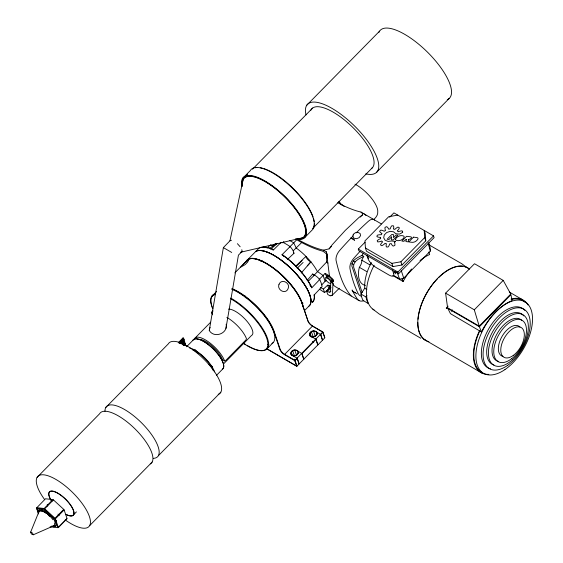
<?xml version="1.0" encoding="UTF-8"?>
<svg xmlns="http://www.w3.org/2000/svg" width="563" height="563" viewBox="0 0 563 563"><rect width="100%" height="100%" fill="white"/><g stroke="black" fill="none" stroke-linecap="round" stroke-linejoin="round"><path stroke-width="0.84" d="M363.346 253.195A25.068 13.547 -59.9 0 0 362.03 255.356C357.73 257.565 351.108 260.127 351.889 266.137L360.982 293.154M362.03 255.356L363.768 256.369C359.468 258.572 352.846 261.133 353.627 267.144L362.171 292.528M38.544 510.092L38.46 512.513L38.544 510.092A11.732 4.23 44.5 0 1 49.319 514.223A11.732 4.23 44.5 0 1 55.765 525.905L53.971 526.757L51.986 526.236M393.46 275.356L399.547 278.889L401.813 279.044L403.72 278.15L430.371 251.042L430.146 247.755L428.781 242.787M332.212 280.923L330.953 281.979L332.501 282.154L332.663 280.874L333.451 280.092L329.848 276.356A4.307 1.253 41.4 0 0 329.482 276.116L328.229 275.455L326.941 275.638C327.955 278.312 330.699 280.656 333.535 281.148L333.451 280.092M245.299 297.792L245.524 296.054M291.564 355.577L291.022 353.979L291.247 352.241L292.697 350.77L294.815 350.13L296.792 350.559L302.007 353.585L303.76 359.222L301.782 353.339M310.297 336.519L309.763 334.922L309.988 333.183L311.43 331.706L313.549 331.065L315.533 331.501L320.741 334.528L322.5 340.158L320.516 334.281M326.836 253.399L326.61 262.02L327.983 263.104M209.232 330.65L223.37 247.614L229.943 240.823L231.484 240.246M225.932 328.398L238.438 255.123L241.851 251.76M229.943 240.823L243.082 179.914M54.555 522.837L54.787 525.11L54.175 525.617L33.344 534.759L31.838 534.301L30.508 532.478L39.262 510.852L41.043 510.423C46.11 511.732 49.952 515.715 52.992 519.783M181.736 343.592L184.08 341.192L183.531 340.488L184.671 341.783L182.694 343.712M210.203 327.469L209.429 329.052L209.703 331.164C214.904 338.454 228.043 333.254 226.178 324.225M183.559 344.845C184.46 342.044 186.93 344.148 184.185 345.337M30.508 532.478L30.747 532.056L32.534 533.091L33.344 534.759M311.754 287.799L311.522 286.884A37.622 13.561 44.5 0 0 282.851 255.046L282 254.75A38.101 13.73 44.5 0 1 311.754 287.799L319.742 279.522A8.593 3.097 44.5 0 0 314.478 275.04L312.683 273.998L307.222 280.346M180.913 342.923L183.841 339.939L183.58 339.383M360.939 294.041L366.049 297.011A40.832 22.063 -59.9 0 0 368.223 303.478L363.121 300.508A40.832 22.063 -59.9 0 1 360.939 294.041L364.768 288.165A34.73 18.769 -59.9 0 1 371.348 262.583M366.049 297.011L366.949 295.631M297.278 239.155A96.006 34.596 44.5 0 0 323.5 250.176L329.13 248.853L332.24 244.701L345.316 230.358L359.138 217.332L362.692 214.714L362.171 213.201L360.967 212.061A96.006 34.596 44.5 0 1 337.758 202.715M314.175 275.166L326.61 262.02M301.226 272.992L310.889 261.858A4.223 1.52 44.5 0 1 307.609 259.43A4.223 1.52 44.5 0 1 305.969 256.39L295.378 266.489M179.534 342.98L183.637 338.806L183.369 338.187L182.968 338.039L178.288 342.804M182.968 338.039L183.939 339.264L183.242 338.82M312.317 302.563A38.101 13.73 44.5 0 0 314.168 294.97L314.175 294.773A37.622 13.561 44.5 0 1 314.055 299.073M307.299 265.813L310.889 261.858M52.408 526.37L54.175 525.617M310.917 301.522A38.087 13.723 44.5 0 0 292.028 269.466A38.193 13.765 44.5 0 0 255.665 251.548L258.811 248.382A38.101 13.73 44.5 0 1 273.527 249.831L273.527 249.627A37.622 13.561 44.5 0 0 263.583 247.073M321.656 284.948L326.174 280.226M329.13 248.853L331.473 246.369M314.168 294.97L322.113 286.567A37.883 13.653 44.5 0 0 319.742 279.522M327.624 285.188L328.827 288.763L324.584 292.605L323.401 289.093L327.624 285.188L329.883 285.673L330.157 286.651L329.629 287.679L326.526 290.909L327.708 294.421L330.34 295.955A1.935 0.697 44.5 0 1 330.854 295.617A5.229 1.886 44.5 0 0 332.233 294.935A385.352 138.857 44.5 0 0 332.853 282.872L333.57 285.251L335.041 286.454L359.025 300.586M326.526 290.909L327.406 291.423L331.009 287.672M319.073 279.551L325.132 273.379L329.439 275.877L326.413 251.872L323.5 250.176M289.706 246.939L296.863 239.627L295.455 238.811M306.807 105.161L379.568 31.148M242.491 178.541L250.303 170.603A42.978 15.49 44.5 0 1 291.585 187.437A42.978 15.49 44.5 0 1 312.24 229.922L304.428 237.868M244.525 177.317L247.593 174.199M252.498 169.21L312.606 108.068M247.931 259.402L255.581 251.619A38.2 13.765 44.5 0 1 293.668 271.225A38.2 13.765 44.5 0 1 308.51 306.476M211.477 296.694L216.593 291.5M234.813 272.914L248.1 259.395M37.095 477.368L99.552 413.833A35.814 12.907 44.5 0 1 134.979 428.865A35.814 12.907 44.5 0 1 150.307 463.884M105.795 407.478L168.253 343.944A35.814 12.907 44.5 0 1 204.51 359.799A35.814 12.907 44.5 0 1 218.205 394.367M178.443 342.797L183.123 338.032M179.041 342.607L183.369 338.187M179.14 342.832L182.067 339.855M179.294 342.825L183.587 338.426M179.498 342.895L183.679 338.637M179.752 343.219L183.848 339.046M180.653 342.36L183.658 339.271M179.843 343.43L183.939 339.264M180.294 343.198L183.805 339.623M180.392 343.416L183.911 339.841M181.054 342.916L183.531 340.488M180.829 343.599L183.763 340.608M212.835 311.029L211.744 312.141L212.547 314.534M211.864 312.099L212.962 310.987M181.061 343.831L183.995 340.84M181.61 343.634L184.122 341.065M181.652 343.817L184.087 341.199M181.969 343.719L184.319 341.326M182.201 343.944L184.551 341.551M182.278 344.296L184.671 341.783M182.94 343.923L184.46 341.917M183.109 344.162L184.706 342.128M183.116 344.324L184.868 342.367M183.475 343.986L184.65 342.79L184.481 342.388L184.875 342.529M183.137 345.119L184.896 343.331M183.503 344.95L185.093 343.388M183.756 344.901L184.84 343.444M184.002 345.091L185.34 343.585M184.347 345.02L185.523 343.831M184.214 345.513C186.993 344.591 183.594 342.973 185.389 344.324M186.55 346.78L192.708 340.516A20.775 7.488 44.5 0 1 212.715 348.42A20.775 7.488 44.5 0 1 222.624 369.103L216.466 375.366M195.502 337.617L210.682 322.177M304.513 236.734L306.356 234.862M312.486 228.627L372.593 167.485M376.429 172.461L449.19 98.441M54.907 521.824L56.075 520.634M55.434 522.126L56.596 520.937M66.913 518.79L58.172 527.686L50.121 526.82M72.74 515.638L76.434 511.88M223.349 364.12L251.471 335.513A17.91 6.453 44.5 0 0 246.467 320.657A17.91 6.453 44.5 0 0 228.529 309.136M373.635 219.591C375.985 217.628 378.111 214.82 377.752 211.589A21.964 7.917 44.5 0 0 354.957 184.164M389.603 217.234L393.896 212.863L433.51 235.869L434.101 237.635L398.505 273.85L358.891 250.845L358.293 249.078L365.049 242.21M89.651 525.631L152.109 462.096M158.351 455.741L220.809 392.207M266.792 349.053L273.041 342.705M304.456 310.67L309.756 305.28M329.791 292.303L330.833 291.247M284.66 354.373L312.458 326.104L322.705 332.057L294.913 360.327L284.66 354.373A4.778 1.724 44.5 0 1 280.198 349.419L274.167 331.487A38.2 13.765 44.5 0 0 232.026 288.65M297.714 350.974L296.011 349.904L293.675 349.982L291.62 351.185L290.677 353.029L291.219 354.774L297.32 358.357L295.139 360.58L297.018 366.161M302.007 353.585L316.061 339.292L309.96 335.717L309.418 333.965L310.361 332.121L312.409 330.924L314.752 330.84L316.448 331.917M320.741 334.528L322.93 332.304L324.809 337.891L296.891 366.21L266.693 348.666M365.429 248.001L391.876 263.364L400.912 261.774L424.678 237.6L424.199 230.485L425.283 233.715L425.769 240.83L402.003 265.004L392.967 266.595L366.52 251.239L365.429 248.001L364.951 240.887L388.716 216.713L397.752 215.122M366.942 255.665L367.899 258.508A8.593 3.097 44.5 0 0 375.936 267.432L389.139 275.096A8.593 3.097 44.5 0 0 393.614 273.442L395.254 271.767A8.6 2.871 43.3 0 1 395.409 273.829M398.505 273.85L397.907 272.084L433.51 235.869M445.607 293.14L474.518 263.73L503.209 280.395L510.747 294.055L479.212 326.139L447.592 307.778L445.607 293.14L474.299 309.812L479.212 326.139M448.092 306.152L446.269 308.01L446.466 308.594L447.684 307.363M474.299 309.812L503.209 280.395M479.409 326.73L510.951 294.646L512.006 300.733A41.183 19.438 -57.4 0 0 481.351 331.917L450.463 313.675L447.789 308.362L479.409 326.73L481.351 331.917M296.265 266.376L302.134 260.43M282 254.75L290.086 246.587A8.593 3.097 44.5 0 1 293.499 251.745L294.013 253.266L287.355 259.522M301.775 242.463L293.274 250.746M260.901 261.612L262.119 260.395M308.44 281.057L314.478 275.04M273.527 249.831L281.141 242.343M332.029 295.42L339.299 288.263M297.194 268.234L303.112 262.442M360.243 217.1L362.692 214.714M332.501 282.154L333.535 281.148M267.446 247.727L269.825 245.426M282.612 242.822L283.794 241.668M53.633 526.208L54.787 525.11M273.21 246.017L276.032 243.336M270.641 249.261L277.256 243.54M269.93 248.36L275.187 243.927M326.885 278.249L326.28 276.44L327.187 275.849L329.193 276.764L331.354 278.748L332.015 278.221M408.259 239.521L408.323 239.486A4.814 3.659 -18.6 0 0 409.273 239.324A3.04 2.308 -18.6 0 0 410.371 238.846A3.202 2.435 -18.6 0 0 411.145 238.191A1.717 1.309 -18.6 0 0 411.44 237.734A0.929 0.704 -18.6 0 0 411.328 237.129A2.259 1.717 -18.6 0 0 410.35 236.763L406.585 236.305L401.898 241.077L403.861 241.323L406 239.409A0.739 0.556 -18.6 0 1 406.233 239.507L406.331 239.648M55.765 525.905L53.971 526.757L51.613 526.095M38.685 512.611L39.262 510.852L41.043 510.423L47.116 513.505L49.368 516.137L50.36 516.482M302.528 237.776L240.31 252.337A8.121 2.928 44.5 0 0 241.801 249.719M185.551 344.007L184.931 343.704M184.65 342.79L184.256 342.642M183.235 338.666L183.637 338.806M39.607 511.014L43.815 511.359L45.638 513.006M36.764 507.671L44.16 508.495L52.908 499.599L45.504 498.783L36.63 507.903L38.481 513.414M370.926 264.814L369.18 264.469L361.812 260.197A25.068 13.547 -59.9 0 1 363.768 256.369M316.497 332.064L316.87 332.163A4.061 3.089 -18.6 0 1 316.089 335.449A4.061 3.089 -18.6 0 1 312.184 336.927L311.811 336.829L314.041 336.66L315.97 335.499L316.899 333.76L316.497 332.064L317.3 334.457M297.764 351.122L298.137 351.221A4.061 3.089 -18.6 0 1 297.355 354.514A4.061 3.089 -18.6 0 1 293.45 355.985L293.077 355.886L295.308 355.717L297.229 354.556L298.158 352.818L297.764 351.122L298.566 353.515M183.841 339.939L183.397 339.679M311.761 336.681L309.763 334.922M293.027 355.739L291.022 353.979M270.416 244.849L273.407 246.221M231.724 252.47L223.37 247.614M312.535 341.917L313.746 342.557L312.725 341.854M428.879 244.771L461.864 263.787L466.713 267.474M509.332 292.063L522.232 299.537M360.967 212.061L381.285 223.884M358.293 249.078L397.907 272.084M392.812 275.532L403.108 281.514A42.542 22.984 -59.9 0 1 411.539 269.015M353.268 260.915L355.007 261.929M361.812 260.197A7.403 3.997 -59.9 0 1 359.335 267.298L366.703 271.577M351.938 263.674L353.677 264.687M289.544 240.408L293.717 242.836L296.244 248.044A29.262 10.542 44.5 0 1 317.3 271.429L323.078 275.448L325.055 281.324M353.43 291.761L357.076 293.879M320.446 287.376L323.401 289.093M319.524 289.185L324.584 292.605M266.489 348.68L296.687 366.217L294.808 360.637L284.554 354.683A5.011 1.809 44.5 0 1 279.867 349.475L273.836 331.544A37.967 13.681 44.5 0 0 231.963 288.974M226.868 317.426A20.775 7.488 44.5 0 1 246.439 338.609L246.031 339.841L225.418 360.806L224.714 361.024L222.491 359.63A17.91 6.453 44.5 0 0 211.055 345.225A17.91 6.453 44.5 0 0 198.021 339.461M423.96 339.306L481.787 373.016M420.786 338.243L379.286 314.055L372.812 309.122M364.768 288.165L366.858 289.593M363.881 213.75L365.929 215.425M295.427 361.868L294.153 359.081M351.206 296.039C342.691 286.159 339.01 272.928 336.062 260.423A8.593 4.645 -59.9 0 1 339.552 250.598A238.768 129.011 -59.9 0 1 353.177 235.89M237.396 243.68L240.169 246.763M331.354 278.748L332.663 280.874M339.355 201.399L340.383 203.51A28.889 10.408 44.5 0 1 344.127 206.41M338.877 201.336L339.961 203.574A29.262 10.542 44.5 0 1 341.868 204.988M296.863 239.627L297.004 239.922A97.871 35.265 44.5 0 0 322.071 250.964A5.278 1.9 44.5 0 1 326.948 254.659L327.244 256.848M367.688 256.186L368.631 258.537M396.957 271.985L399.547 278.889M424.678 237.6L425.769 240.83M428.816 252.041L429.646 254.511A42.542 22.984 -59.9 0 0 420.019 260.535M400.912 261.774L402.003 265.004M401.996 278.221L403.108 281.514M391.876 263.364L392.967 266.595M392.418 269.888L393.614 273.442M328.912 285.11L329.883 287.982M324.788 337.631L322.909 332.043L312.662 326.09A5.011 1.809 44.5 0 1 307.975 320.889L301.937 302.957A37.967 13.681 44.5 0 0 274.153 268.706A37.967 13.681 44.5 0 0 246.601 261.098M313.549 331.065L315.428 336.653M316.061 339.292L317.814 344.922L315.836 339.046M311.43 331.706L313.31 337.293M309.988 333.183L311.332 337.167M294.815 350.13L296.694 355.71M297.32 358.357L299.08 363.987L297.102 358.103M292.697 350.77L294.576 356.351M291.247 352.241L292.324 355.429M211.758 312.402L212.568 314.794M57.672 527.658L54.702 518.833L44.181 509.177L36.637 508.34L38.523 513.956M47.222 504.518L47.756 506.088M401.222 270.416L403.72 278.15M428.112 243.054L430.371 251.042M326.413 251.872L326.948 254.659M327.293 257.368L327.504 258.537M51.817 501.471A16.594 5.982 44.5 0 1 54.294 491.668A16.594 5.982 44.5 0 1 72.465 508.347A16.594 5.982 44.5 0 1 65.878 514.385M51.824 501.373A16.714 6.024 44.5 0 1 54.322 491.499A16.714 6.024 44.5 0 1 72.62 508.298A16.714 6.024 44.5 0 1 65.991 514.378M192.799 349.912A17.91 6.453 44.5 0 1 212.962 370.151M212.448 366.506A17.91 6.453 44.5 0 1 208.972 364.395M197.423 352.804A17.91 6.453 44.5 0 1 196.121 350.728M230.492 298.686A37.728 13.596 44.5 0 1 267.151 339.573A37.728 13.596 44.5 0 1 243.3 343.296M212.744 308.798A37.728 13.596 44.5 0 1 215.418 294.512M230.689 298.066A38.2 13.765 44.5 0 1 267.326 337.955A38.2 13.765 44.5 0 1 247.361 345.569M245.806 344.626A38.2 13.765 44.5 0 1 243.863 343.374M212.723 308.306A38.2 13.765 44.5 0 1 212.117 306.772M211.857 306.026A38.2 13.765 44.5 0 1 215.432 293.837M231.843 289.234A38.2 13.765 44.5 0 1 265.75 317.68A38.2 13.765 44.5 0 1 271.908 343.521M269.008 344.31A38.2 13.765 44.5 0 1 267.474 344.324M194.052 339.728A20.775 7.488 44.5 0 1 207.986 341.537A20.775 7.488 44.5 0 1 224.581 360.848M241.893 186.191A42.978 15.49 44.5 0 1 284.801 196.367A42.978 15.49 44.5 0 1 296.018 239.289M242.421 183.228A41.782 15.053 44.5 0 1 285.905 198.085A41.782 15.053 44.5 0 1 296.983 238.628M255.356 167.767A42.26 15.229 44.5 0 1 256.827 167.556M260.261 167.746A42.26 15.229 44.5 0 1 262.442 168.21M263.998 168.668A42.26 15.229 44.5 0 1 313.056 216.945M313.528 218.486A42.26 15.229 44.5 0 1 314.182 221.78M314.274 223.476A42.26 15.229 44.5 0 1 313.436 227.332M189.421 347.857A20.775 7.488 44.5 0 1 214.545 371.869M212.525 367.203A20.775 7.488 44.5 0 1 211.09 366.337M196.304 351.966A20.775 7.488 44.5 0 1 194.939 349.813M212.568 367.083A20.676 7.453 44.5 0 1 211.139 366.217M196.424 351.917A20.676 7.453 44.5 0 1 195.065 349.771M192.842 340.516A20.676 7.453 44.5 0 1 212.758 348.384A20.676 7.453 44.5 0 1 222.617 368.969M245.869 261.844A38.2 13.765 44.5 0 1 273.125 268.101A38.2 13.765 44.5 0 1 301.958 303.218L307.989 321.142A4.778 1.724 44.5 0 0 312.458 326.104M44.512 499.416A35.814 12.907 44.5 0 1 49.058 476.136A35.814 12.907 44.5 0 1 89.158 515.863A35.814 12.907 44.5 0 1 65.202 519.909M59.291 515.258A35.814 12.907 44.5 0 1 58.017 514.153M104.978 411.286A35.814 12.907 44.5 0 1 140.722 422.018A35.814 12.907 44.5 0 1 153.389 458.345M245.869 262.21A38.2 13.765 44.5 0 1 275.455 269.459A38.2 13.765 44.5 0 1 303.183 307.095M259.452 250.542A38.087 13.723 44.5 0 1 292.028 269.466A38.193 13.765 44.5 0 1 309.826 305.195M242.379 186.311A42.26 15.229 44.5 0 1 283.935 195.896A42.26 15.229 44.5 0 1 296.919 238.951M306.019 114.915A48.467 17.467 44.5 0 1 329.432 106.956A48.467 17.467 44.5 0 1 373.79 150.715A48.467 17.467 44.5 0 1 365.781 173.868M310.875 110.193A42.26 15.229 44.5 0 1 351.741 126.379A42.26 15.229 44.5 0 1 371.608 168.428M378.85 32.506A48.467 17.467 44.5 0 1 427.035 51.705A48.467 17.467 44.5 0 1 447.275 99.665M303.056 303.19A38.101 13.73 44.5 0 1 301.571 302.732M313.76 299.931A37.622 13.561 44.5 0 1 312.247 301.944M272.949 250.176A8.804 3.174 44.5 0 1 273.527 249.627M282.851 255.046A8.804 3.174 44.5 0 1 284.167 256.693M309.946 285.321A8.804 3.174 44.5 0 1 311.522 286.884M511.127 299.052A41.965 22.675 -59.9 0 1 528.038 304.984M488.79 374.346A41.965 22.675 -59.9 0 1 479.556 330.572M426.36 340.615A41.789 22.583 -59.9 0 1 417.873 322.543M418.027 319.249A41.789 22.583 -59.9 0 1 437.578 278.629M438.788 277.418A41.789 22.583 -59.9 0 1 462.906 266.327M464.496 266.651A41.789 22.583 -59.9 0 1 469.324 269.177M428.886 341.692A41.965 22.675 -59.9 0 1 426.085 294.146A41.965 22.675 -59.9 0 1 469.113 268.783M482.181 372.481A41.31 22.316 -59.9 0 1 479.76 330.995M511.225 299.579A41.31 22.316 -59.9 0 1 525.23 302.394M374.085 309.974A41.514 22.429 -59.9 0 1 374.149 265.279M266.257 247.685A8.593 3.097 44.5 0 1 267.643 248.009M283.083 242.4A37.883 13.653 44.5 0 1 290.086 246.587M293.365 252.773A29.832 10.753 44.5 0 1 294.013 253.266M312.683 273.998A29.832 10.753 44.5 0 1 313.654 275.786M490.577 368.821A34.385 18.579 -59.9 0 1 488.958 328.433A34.385 18.579 -59.9 0 1 524.786 310.382M326.913 276.905A190.984 104.38 -58.8 0 1 325.132 273.386M355.316 292.683A15.278 8.255 -59.9 0 1 352.072 290.015A191.012 103.205 -59.9 0 0 357.371 299.073A15.278 8.255 -59.9 0 0 363.768 300.733M361.397 296.215A15.278 8.255 -59.9 0 1 358.152 293.548A191.012 103.205 -59.9 0 1 349.961 268.495A8.593 4.645 -59.9 0 1 353.451 258.67A238.768 129.011 -59.9 0 1 359.912 251.499M493.885 364.951A29.128 15.736 -59.9 0 1 493.603 330.101A29.128 15.736 -59.9 0 1 523.745 315.899M327.406 291.423A5.278 1.9 44.5 0 0 330.298 291.338A382.53 137.844 44.5 0 0 330.713 283.295M365.443 285.441A25.068 13.547 -59.9 0 1 359.335 267.298M498.663 361.453A23.878 12.9 -59.9 0 1 496.89 334.084A23.878 12.9 -59.9 0 1 521.711 320.319M451.512 311.346A41.866 25.307 -62.5 0 1 452.258 309.812M356.196 232.843A238.768 129.011 -59.9 0 1 368.434 221.217A8.593 4.645 -59.9 0 1 374.655 220.112M502.942 356.407A17.193 9.289 -59.9 0 1 502.083 336.322A17.193 9.289 -59.9 0 1 519.966 327.082M402.707 232.104A13.463 10.233 -18.6 0 0 402.165 230.858A7.164 5.447 -18.6 0 0 399.174 231.4A23.991 18.241 -18.6 0 0 398.182 231.766A9.557 7.27 -18.6 0 0 397.337 230.844A24.005 18.255 -18.6 0 0 397.999 230.126A7.164 5.447 -18.6 0 0 399.378 227.825A13.463 10.233 -18.6 0 0 398.076 227.072A7.164 5.447 -18.6 0 0 395.571 228.719A24.04 18.276 -18.6 0 0 394.867 229.401A9.557 7.27 -18.6 0 0 393.474 229.035A24.019 18.269 -18.6 0 0 393.664 228.198A7.164 5.447 -18.6 0 0 393.516 225.84A13.463 10.233 -18.6 0 0 391.813 225.777A7.164 5.447 -18.6 0 0 390.469 228.085A23.998 18.248 -18.6 0 0 390.229 228.916A9.557 7.27 -18.6 0 0 388.674 229.19A23.991 18.241 -18.6 0 0 388.322 228.465A7.164 5.447 -18.6 0 0 386.704 226.678A13.463 10.233 -18.6 0 0 385.043 227.325A7.164 5.447 -18.6 0 0 385.219 229.683A24.04 18.276 -18.6 0 0 385.514 230.429A9.557 7.27 -18.6 0 0 384.212 231.28A24.019 18.269 -18.6 0 0 383.424 230.851A7.164 5.447 -18.6 0 0 380.757 230.112A13.463 10.233 -18.6 0 0 379.589 231.302A7.164 5.447 -18.6 0 0 381.242 233.068A24.019 18.269 -18.6 0 0 381.988 233.532A9.557 7.27 -18.6 0 0 381.285 234.736A24.005 18.255 -18.6 0 0 380.271 234.722A7.164 5.447 -18.6 0 0 377.273 235.228A13.463 10.24 -18.6 0 0 376.914 236.636A7.164 5.447 -18.6 0 0 379.596 237.347A24.019 18.269 -18.6 0 0 380.595 237.403M380.595 237.403A9.557 7.27 -18.6 0 0 380.679 238.628A23.991 18.241 -18.6 0 0 379.708 239.036A7.164 5.447 -18.6 0 0 377.182 240.661A13.463 10.233 -18.6 0 0 377.724 241.907A7.164 5.447 -18.6 0 0 380.722 241.365A24.005 18.255 -18.6 0 0 381.707 240.999A9.557 7.27 -18.6 0 0 382.558 241.928A24.04 18.276 -18.6 0 0 381.89 242.639A7.164 5.447 -18.6 0 0 380.518 244.94A13.463 10.233 -18.6 0 0 381.813 245.693A7.164 5.447 -18.6 0 0 384.318 244.046A24.005 18.255 -18.6 0 0 385.029 243.357A9.557 7.27 -18.6 0 0 386.415 243.737A23.977 18.234 -18.6 0 0 386.232 244.567A7.164 5.447 -18.6 0 0 386.373 246.925A13.463 10.233 -18.6 0 0 388.083 246.988A7.164 5.447 -18.6 0 0 389.427 244.673A24.04 18.276 -18.6 0 0 389.666 243.849A9.557 7.27 -18.6 0 0 391.222 243.575A24.033 18.269 -18.6 0 0 391.566 244.3A7.164 5.447 -18.6 0 0 393.185 246.087A13.463 10.233 -18.6 0 0 394.846 245.44A7.164 5.447 -18.6 0 0 394.67 243.082A23.998 18.248 -18.6 0 0 394.374 242.336A9.557 7.27 -18.6 0 0 395.683 241.485L391.623 240.985L388.055 241.407L385.099 240.225L383.692 237.811L384.283 234.94L386.682 232.533L390.131 231.351L393.523 231.78L395.761 233.68L399.266 234.117A24.033 18.276 -18.6 0 0 400.18 233.729A7.164 5.447 -18.6 0 0 402.707 232.104M406.345 239.761A1.851 1.407 -18.6 0 1 406.296 240.042L405.916 241.569L408.14 241.844L408.541 240.331A1.541 1.175 -18.6 0 0 408.562 239.901A0.887 0.676 -18.6 0 0 408.393 239.613M248.403 260.254L247.762 261.943L245.13 264.631L240.577 267.263L245.644 261.886L248.403 260.254M391.531 236.96L391.341 239.775L393.192 240L397.879 235.235L396.021 235.003L393.438 237.635L393.643 234.715L391.806 234.489L387.126 239.254L388.977 239.479L391.531 236.96M279.009 284.308C276.63 289.854 285.575 294.935 288.059 288.742C290.853 283.02 281.472 278.087 279.009 284.308M353.297 234.307L352.734 236.495L354.007 238.233L356.527 238.705L359.11 237.692L360.545 235.665L360.165 233.582L358.145 232.406L355.436 232.695L353.297 234.307M185.276 344.612L186.071 345.816L185.276 344.612M331.178 282.605L330.664 283.499L328.961 282.985L326.871 281.296L325.358 279.227L325.147 277.749L326.322 277.552L328.342 278.727L330.256 280.719L331.178 282.605M53.429 499.902L44.688 508.797L54.998 518.27L63.746 509.374L53.429 499.902M64.133 509.909L55.392 518.805L58.306 527.454L67.046 518.558L64.133 509.909M413.488 237.15L408.794 241.928L411.708 242.294A5.025 3.821 -18.6 0 0 414.234 242.034A5.095 3.878 -18.6 0 0 416.106 241.041A7.122 5.412 -18.6 0 0 417.767 239.282A1.83 1.386 -18.6 0 0 417.992 238.452A1.668 1.267 -18.6 0 0 417.788 237.98A1.612 1.225 -18.6 0 0 417.232 237.677A7.812 5.94 -18.6 0 0 416.507 237.523L413.488 237.15M353.191 238.951L350.946 237.649L351.15 238.262L354.627 240.274L353.191 238.951M504.92 369.61A41.31 22.316 -59.9 0 0 528.397 304.78A41.31 22.316 -59.9 0 0 479.331 338.243A41.31 22.316 -59.9 0 0 504.92 369.61M507.706 365.317A34.385 18.579 -59.9 0 0 526.525 311.388A34.385 18.579 -59.9 0 0 485.714 340.165A34.385 18.579 -59.9 0 0 507.706 365.317M512.583 359.658A29.128 15.736 -59.9 0 0 523.21 314.893A29.128 15.736 -59.9 0 0 489.367 345.351A29.128 15.736 -59.9 0 0 512.583 359.658M511.718 358.652A23.878 12.9 -59.9 0 0 523.442 321.325A23.878 12.9 -59.9 0 0 495.208 342.944A23.878 12.9 -59.9 0 0 511.718 358.652M513.266 355.443A17.193 9.289 -59.9 0 0 522.394 328.496A17.193 9.289 -59.9 0 0 502.006 343.233A17.193 9.289 -59.9 0 0 513.266 355.443M395.627 239.514A1.513 1.147 -18.6 0 0 396.056 240.211A4.511 3.427 -18.6 0 0 397.738 240.661A5.271 4.011 -18.6 0 0 401.398 239.901A5.813 4.42 -18.6 0 0 403.129 238.642A4.821 3.667 -18.6 0 0 404.051 237.347A1.45 1.105 -18.6 0 0 403.847 236.242A1.844 1.407 -18.6 0 0 403.375 235.96A2.956 2.252 -18.6 0 0 402.855 235.784A5.813 4.42 -18.6 0 0 400.56 235.7A4.954 3.772 -18.6 0 0 398.773 236.228A6.608 5.025 -18.6 0 0 396.289 238.029A4.905 3.73 -18.6 0 0 395.662 239.12A1.626 1.239 -18.6 0 0 395.627 239.514"/></g></svg>
